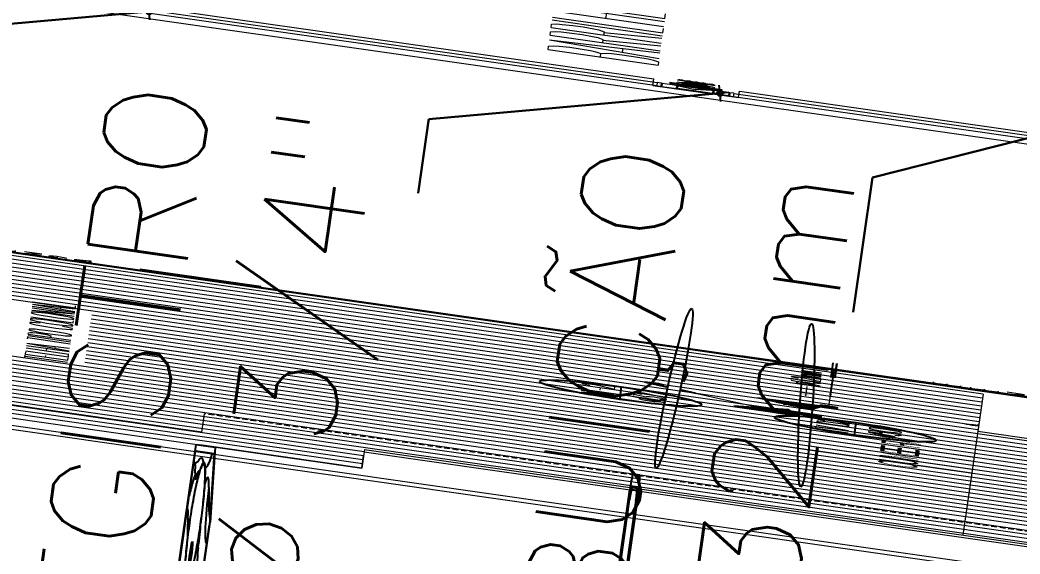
# Model space of a CAD drawing. Header units: millimetres. Extents: x -361192058 to 101130107379, y -14071650034 to 19218552450.
# Drawn here: x -137760.1 to -137578.3, y 41105.1 to 41202.1 of the extents above; entities that cross this region are included whole.
import ezdxf
from ezdxf.enums import TextEntityAlignment as Align

# ---------------------------------------------------------------- set-up
doc = ezdxf.new("R2010")
doc.units = ezdxf.units.MM
doc.header["$LTSCALE"] = 0.5
doc.linetypes.add('HIDDEN2', pattern=[0.1875, 0.125, -0.0625])
for name, color, linetype in [('02', 2, 'Continuous'), ('APBAN', 4, 'Continuous'), ('CONEXAO_AG_FRIA', 3, 'Continuous'), ('CONEXAO_ESGOTO', 7, 'Continuous'), ('CONEXÃO_HIDRÁULICA', 2, 'Continuous'), ('DETALHE_CONEXAO_EG', 3, 'Continuous'), ('DIVERSOS', 4, 'Continuous'), ('ESQUADRIAS', 3, 'Continuous'), ('HATCH', 8, 'Continuous'), ('MOBIL-I', 251, 'Continuous'), ('parede', 2, 'Continuous'), ('projeção 02', 7, 'HIDDEN2'), ('TEXT02', 3, 'Continuous'), ('texto pequeno', 3, 'Continuous'), ('TEXTO2', 3, 'Continuous'), ('tubulação esg', 4, 'Continuous'), ('TUBULAÇÃO_HIDRÁULICA', 5, 'Continuous'), ('TXT_0', 7, 'Continuous')]:
    doc.layers.add(name, color=color, linetype=linetype)
doc.styles.add('ADITIVOCAD', font='ROMANS.shx')
doc.styles.add('COTAS', font='romans.shx')
doc.styles.add('R80', font='simplex.shx', dxfattribs={"height": 0.2})
doc.styles.add('ROMANS', font='romans', dxfattribs={"height": 0.1})
doc.styles.add('SANSSERIF', font='sas_____.pfb', dxfattribs={"height": 1})
doc.styles.get("Standard").update_dxf_attribs({"font": 'txt.shx', "height": 0.12})
doc.dimstyles.new('COTAS', dxfattribs={"dimtxt": 0.08, "dimasz": 0.06, "dimexe": 0.18, "dimexo": 0.0625, "dimgap": 0.05, "dimtad": 1, "dimdec": 4, "dimzin": 4, "dimdsep": 46, "dimtxsty": 'R80', "dimblk1": 'DOT', "dimblk2": 'DOT', "dimsah": 1, "dimcen": 0.09, "dimse1": 1, "dimse2": 1, "dimclrt": 150, "dimadec": 0, "dimazin": 0, "dimtfac": 1, "dimtdec": 4, "dimtmove": 2, "dimatfit": 3, "dimldrblk": 'DOT', "dimfxl": 0, "dimtolj": 1, "dimtzin": 0, "dimarcsym": 0})

# ---------------------------------------------------------------- blocks, each defined once
blk = doc.blocks.new('_Dot')
at = {"color": 0, "lineweight": -2}
blk.add_line((-0.5, 0), (-1, 0), dxfattribs=at)
at = {"color": 0, "const_width": 0.5}
blk.add_lwpolyline([(-0.25, 0, 1), (0.25, 0, 1)], format="xyb", close=True, dxfattribs=at)
blk = doc.blocks.new('DOT')
for p, q in [((0, -1.5), (0, 1.5)), ((1.5, 0), (-1.5, 0))]:
    blk.add_line(p, q)
blk.add_circle((0, 0), 0.5)
blk = doc.blocks.new('Adh_hicol0')
for radius in [0.559, 0.515]:
    blk.add_circle((0, 0), radius)
blk = doc.blocks.new('Adh_BalaoAf')
for p, q in [((0, 0), (0.65, 0)), ((1.8, 0), (1.15, 0))]:
    blk.add_line(p, q)
blk.add_circle((0.9, 0), 0.25)
blk = doc.blocks.new('Adh_Afn')
blk.add_line((-0.25, 0), (0.25, 0))
blk.add_circle((0, 0), 0.25)
at = {"flags": 8}
for tag, p in [('$AF', (0, 0.0703)), ('$DIAM', (0, -0.0909))]:
    blk.add_attdef(tag, text='', height=0.1, dxfattribs=at).set_placement(p, align=Align.MIDDLE)
blk = doc.blocks.new('Adh_cx_te90')
for p, q in [((-0.075, -0.0225), (-0.075, 0.0225)), ((0.075, 0), (-0.075, 0)), ((0, -0.075), (0, 0)), ((0.075, 0), (0.075, 0.0225)), ((0.075, 0.0225), (0.075, -0.0225)), ((-0.0225, -0.075), (0.0225, -0.075))]:
    blk.add_line(p, q)
blk = doc.blocks.new('ADC_VASO_02')
blk.add_lwpolyline([(-0.175, 0.15), (-0.175, 0.6, -0.414214), (-0.125, 0.65), (0.125, 0.65, -0.414214), (0.175, 0.6), (0.175, 0.1496)], format="xyb")
for points in [[(0.1388, 0.2754, -0.414214), (0.0988, 0.2354), (-0.0948, 0.2354, -0.414214), (-0.1348, 0.2754), (-0.1348, 0.5704, -0.414214), (-0.0948, 0.6104), (0.0988, 0.6104, -0.414214), (0.1388, 0.5704)], [(0.1303, 0.2754, -0.414214), (0.0988, 0.2439), (-0.0948, 0.2439, -0.414214), (-0.1263, 0.2754), (-0.1263, 0.5704, -0.414214), (-0.0948, 0.6019), (0.0988, 0.6019, -0.414214), (0.1303, 0.5704)], [(-0.17, 0.15, 0.414214), (-0.2, 0.12), (-0.2, 0), (0.2, 0), (0.2, 0.12, 0.414214), (0.17, 0.15)], [(-0.17, 0.14, 0.414214), (-0.19, 0.12), (-0.19, 0.01), (0.19, 0.01), (0.19, 0.12, 0.414214), (0.17, 0.14)]]:
    blk.add_lwpolyline(points, format="xyb", close=True)
blk.add_lwpolyline([(0.0363, 0.2439), (0.0363, 0.3375), (-0.0344, 0.3375), (-0.0344, 0.2439)])
blk.add_arc((0.0009, 0.3215), 0.0388, 24.3951, 155.6049)
blk = doc.blocks.new('ADC_LAV_05')
for p, q in [((0, 0), (0, 0.55)), ((0, 0.55), (0.7704, 0.55)), ((0.02, 0.53), (0.7621, 0.53)), ((0.02, 0.02), (0.02, 0.53)), ((0.7621, 0.53), (0.98, 0.3123)), ((0.7704, 0.55), (1, 0.3206)), ((0.98, 0.02), (0.98, 0.3123)), ((1, 0), (1, 0.3206)), ((0, 0), (1, 0)), ((0.02, 0.02), (0.98, 0.02))]:
    blk.add_line(p, q)
for points in [[(0.4062, 0.1206, 0.083485), (0.4944, 0.1354, 0.090959), (0.566, 0.1759, 0.104004), (0.6157, 0.239, 0.115577), (0.6322, 0.3095, 0.115577), (0.6157, 0.38, 0.104004), (0.566, 0.443, 0.090959), (0.4944, 0.4835, 0.083485), (0.4062, 0.4983, 0.083485), (0.3179, 0.4835, 0.090959), (0.2463, 0.443, 0.104004), (0.1966, 0.38, 0.115577), (0.1801, 0.3095, 0.115577), (0.1966, 0.239, 0.104004), (0.2463, 0.1759, 0.090959), (0.3179, 0.1354, 0.083485)], [(0.4062, 0.1248, 0.083485), (0.493, 0.1394, 0.090959), (0.5633, 0.1791, 0.104004), (0.6119, 0.2408, 0.115577), (0.628, 0.3095, 0.115577), (0.6119, 0.3781, 0.104004), (0.5633, 0.4398, 0.090959), (0.493, 0.4795, 0.083485), (0.4062, 0.4941, 0.083485), (0.3193, 0.4795, 0.090959), (0.249, 0.4398, 0.104004), (0.2004, 0.3781, 0.115577), (0.1843, 0.3095, 0.115577), (0.2004, 0.2408, 0.104004), (0.249, 0.1791, 0.090959), (0.3193, 0.1394, 0.083485)]]:
    blk.add_lwpolyline(points, format="xyb", close=True)
for radius in [0.0339, 0.025]:
    blk.add_circle((0.4055, 0.2206), radius)
for centre, radius, start, end in [((0.4995, 0.9177), 0.4342, 269.3247, 295.8903), ((0.76, 0.3809), 0.1624, 113.3641, 115.8903), ((0.0559, 1.3962), 0.9039, 267.7229, 278.9638), ((0.0552, 0.402), 0.0926, 41.3487, 101.8141), ((0.2875, -0.0718), 0.5823, 78.2401, 98.9638), ((0.1665, 0.4999), 0.0556, 221.3487, 297.4318), ((0.2605, 0.3465), 0.1245, 78.9955, 123.3333), ((0.2201, 0.1636), 0.3026, 106.3243, 131.3792), ((0.6508, 0.2793), 0.1756, 56.1908, 116.2902), ((1.1381, 1.007), 0.7001, 236.1908, 255.5369), ((0.9639, 0.4778), 0.2217, 193.7216, 269.9715), ((0.0206, 0.2349), 0.1168, 49.9343, 90.2724), ((0.3586, 0.6369), 0.4085, 229.9343, 244.0853), ((0.5983, 0.255), 0.0641, 344.5869, 58.1135), ((0.6184, 0.1896), 0.0639, 49.2661, 86.8336), ((0.7799, 0.3241), 0.1475, 215.7175, 274.1895), ((0.0641, 0.1144), 0.0713, 44.7702, 118.1843), ((0.8604, 0.032), 0.1609, 66.126, 115.6626), ((0.2056, 0.2549), 0.1281, 224.7702, 306.3582), ((0.363, 0.8774), 0.8206, 280.1922, 301.4107), ((0.9822, 0.3072), 0.1401, 246.126, 269.1113), ((0.8722, 0.3475), 0.2696, 267.8834, 293.5615), ((-0.0155, 0.2328), 0.1744, 281.75, 286.3843), ((0.0957, -0.1456), 0.22, 78.1029, 106.3843), ((0.1688, 0.2014), 0.1346, 258.1029, 296.1994), ((0.3613, 0.8866), 0.83, 271.4321, 280.1922), ((0.688, 0.2406), 0.19, 267.9474, 289.2677), ((0.8511, -0.2259), 0.3042, 87.8834, 109.2677), ((0.4585, -0.1421), 0.2131, 111.0015, 130.4729), ((0.6495, -0.0622), 0.1173, 74.3079, 124.9939)]:
    blk.add_arc(centre, radius, start, end)
for points in [[(0.2584, 0.4524), (0.2647, 0.4406), (0.2777, 0.465), (0.2797, 0.4531)], [(0.2777, 0.465), (0.2797, 0.4531), (0.2886, 0.471), (0.2899, 0.4611)], [(0.2886, 0.471), (0.2899, 0.4611), (0.3035, 0.4779), (0.2965, 0.4664)], [(0.3035, 0.4779), (0.2965, 0.4664), (0.3178, 0.4833), (0.3049, 0.4731)], [(0.2176, 0.4133), (0.2336, 0.4041), (0.231, 0.4287), (0.2403, 0.4137)], [(0.231, 0.4287), (0.2403, 0.4137), (0.2433, 0.4404), (0.2513, 0.4271)], [(0.2433, 0.4404), (0.2513, 0.4271), (0.2584, 0.4524), (0.2647, 0.4406)], [(0.2049, 0.3949), (0.2213, 0.3828), (0.2176, 0.4133), (0.2336, 0.4041)], [(0.19, 0.3646), (0.2108, 0.3551), (0.1966, 0.38), (0.2152, 0.3688)], [(0.1966, 0.38), (0.2152, 0.3688), (0.2049, 0.3949), (0.2213, 0.3828)], [(0.1821, 0.3345), (0.2054, 0.3236), (0.1859, 0.352), (0.2075, 0.3406)], [(0.1859, 0.352), (0.2075, 0.3406), (0.19, 0.3646), (0.2108, 0.3551)], [(0.1801, 0.311), (0.2052, 0.3059), (0.1808, 0.324), (0.205, 0.3144)], [(0.1806, 0.2975), (0.2057, 0.2976), (0.1801, 0.311), (0.2052, 0.3059)], [(0.1808, 0.324), (0.205, 0.3144), (0.1821, 0.3345), (0.2054, 0.3236)], [(0.1813, 0.2898), (0.2072, 0.2867), (0.1806, 0.2975), (0.2057, 0.2976)], [(0.1847, 0.2717), (0.2109, 0.2698), (0.1816, 0.2882), (0.2076, 0.2844)], [(0.1894, 0.2561), (0.2133, 0.2622), (0.1847, 0.2717), (0.2109, 0.2698)], [(0.1979, 0.2364), (0.216, 0.2547), (0.1894, 0.2561), (0.2133, 0.2622)], [(0.2064, 0.2215), (0.2209, 0.2436), (0.1979, 0.2364), (0.216, 0.2547)], [(0.2176, 0.2056), (0.222, 0.2413), (0.2064, 0.2215), (0.2209, 0.2436)], [(0.2303, 0.1909), (0.2314, 0.2247), (0.2176, 0.2056), (0.222, 0.2413)], [(0.2433, 0.1785), (0.2403, 0.2118), (0.2303, 0.1909), (0.2314, 0.2247)], [(0.2571, 0.1674), (0.2482, 0.202), (0.2433, 0.1785), (0.2403, 0.2118)], [(0.2632, 0.1631), (0.2567, 0.1927), (0.2571, 0.1674), (0.2482, 0.202)], [(0.2742, 0.156), (0.2627, 0.1868), (0.2632, 0.1631), (0.2567, 0.1927)], [(0.2851, 0.1498), (0.2729, 0.1778), (0.2742, 0.156), (0.2627, 0.1868)], [(0.2956, 0.1445), (0.2839, 0.1687), (0.2851, 0.1498), (0.2729, 0.1778)], [(0.3256, 0.1339), (0.2928, 0.1613), (0.2956, 0.1445), (0.2839, 0.1687)], [(0.2966, 0.144), (0.3256, 0.1339), (0.2964, 0.1441), (0.3254, 0.133)], [(0.2964, 0.1441), (0.3254, 0.133), (0.3256, 0.1339), (0.3279, 0.1322)]]:
    blk.add_solid(points)
blk = doc.blocks.new('APROVADO QUADRA 21.2 MBVII')
at = {"layer": 'HATCH', "lineweight": 18}
h = blk.add_hatch(dxfattribs=at)
h.set_pattern_fill('LINE,_O', color=256, scale=0.001, angle=337.2881)
h.set_pattern_definition([(337.28811485, (1767.368778, 2334.646256), (0.0012258592473, 0.002928804211), [])])
h.paths.add_polyline_path([(4000.9687, 2471.5281), (4000.8055, 2471.6942), (4000.7664, 2471.4926)])
h = blk.add_hatch(dxfattribs=at)
h.set_pattern_fill('LINE,_O', color=256, scale=0.001, angle=68.4888)
h.set_pattern_definition([(68.48882318, (4184.91196, 241.3852046), (-0.002953848728, 0.001164217631), [])])
h.paths.add_polyline_path([(4001.2556, 2471.6263), (4001.0929, 2471.4597), (4001.2953, 2471.4249)])
at = {"layer": '02', "color": 8, "lineweight": 18}
for p, q in [((3996.2691, 2478.4943), (3996.2691, 2472.7943)), ((3996.779, 2473.2943), (3996.779, 2477.9943)), ((3996.2691, 2472.7943), (3996.2691, 2473.2943)), ((3996.779, 2473.2943), (3997.5191, 2473.2943)), ((3997.0191, 2472.7943), (3996.2691, 2472.7943)), ((3996.279, 2472.7943), (3996.779, 2472.7943)), ((3996.279, 2472.7943), (3996.779, 2472.7943)), ((4002.6691, 2470.9443), (4001.1691, 2470.9443)), ((4002.8191, 2470.7943), (4002.8191, 2470.9443))]:
    blk.add_line(p, q, dxfattribs=at)
at = {"layer": 'CONEXAO_ESGOTO', "lineweight": 18}
for p, q in [((4002.8416, 2473.1774), (4002.8416, 2473.5517)), ((4001.9755, 2471.4812), (4001.6013, 2471.4812))]:
    blk.add_line(p, q, dxfattribs=at)
for points in [[(4002.8416, 2473.5517), (4002.804, 2473.3756), (4002.8791, 2473.3756)], [(4001.6013, 2471.4812), (4001.7773, 2471.4437), (4001.7773, 2471.5187)]]:
    blk.add_solid(points, dxfattribs=at)
at = {"layer": 'DETALHE_CONEXAO_EG', "lineweight": 18}
for radius in [0.03, 0.0275]:
    blk.add_circle((4001.2403, 2471.945), radius, dxfattribs=at)
for centre, radius, start, end in [((4001.2403, 2471.945), 0.025, 302.8451, 122.8411), ((4001.2289, 2471.9525), 0.0137, 326.8705, 98.8182), ((4001.4204, 2470.9678), 0.025, 122.8464, 302.8424), ((4001.4319, 2470.9603), 0.0137, 146.8705, 278.8182)]:
    blk.add_arc(centre, radius, start, end, dxfattribs=at)
at = {"layer": 'DIVERSOS', "color": 8, "lineweight": 18}
for p, q in [((3995.8191, 2456.1443), (3995.8191, 2478.7443)), ((3995.9691, 2456.6443), (3995.9691, 2478.7443)), ((4002.6691, 2470.9443), (4002.6691, 2471.7443)), ((4002.8191, 2470.5443), (4002.8191, 2471.6943))]:
    blk.add_line(p, q, dxfattribs=at)
at = {"layer": 'DIVERSOS', "lineweight": 18}
for p, q in [((4001.1044, 2471.8306), (4000.7664, 2471.4926)), ((4001.2953, 2471.4249), (4001.0929, 2471.4597))]:
    blk.add_line(p, q, dxfattribs=at)
for points in [[(4000.7664, 2471.4926), (4000.9687, 2471.5281), (4000.8055, 2471.6942)], [(4001.2953, 2471.4249), (4001.2556, 2471.6263), (4001.0929, 2471.4597)]]:
    blk.add_lwpolyline(points, dxfattribs=at)
at = {"layer": 'ESQUADRIAS', "color": 8, "lineweight": 18}
for p, q in [((4002.6691, 2478.7443), (4002.6691, 2471.7443)), ((4002.8191, 2478.7443), (4002.8191, 2463.7443)), ((3997.0191, 2472.7943), (3997.0191, 2466.4943)), ((4002.6691, 2470.9443), (3997.0191, 2470.9443)), ((4001.1691, 2469.4943), (4001.1691, 2470.9443))]:
    blk.add_line(p, q, dxfattribs=at)
at = {"layer": 'HATCH', "color": 8, "lineweight": 18}
for p, q in [((3996.4454, 2472.7943), (3996.4454, 2478.4943)), ((3997.7479, 2466.4943), (3997.7479, 2478.4943)), ((3997.9066, 2466.4943), (3997.9066, 2478.4943)), ((3998.0654, 2466.4943), (3998.0654, 2478.4943)), ((3998.2241, 2466.4943), (3998.2241, 2478.4943)), ((3998.3829, 2466.4943), (3998.3829, 2478.4943)), ((3998.5416, 2466.4943), (3998.5416, 2478.4943)), ((3998.7004, 2466.4943), (3998.7004, 2478.4943)), ((3996.6041, 2472.7943), (3996.6041, 2477.3443)), ((3996.7629, 2472.7943), (3996.7629, 2477.3443)), ((3996.9216, 2472.7943), (3996.9216, 2477.3443)), ((3997.0804, 2466.4943), (3997.0804, 2477.3443)), ((3997.2391, 2466.4943), (3997.2391, 2477.3443)), ((3997.3979, 2466.4943), (3997.3979, 2477.3443)), ((3997.5566, 2466.4943), (3997.5566, 2477.3443)), ((4000.9229, 2472.7486), (4000.9229, 2477.3443)), ((4001.0816, 2472.7486), (4001.0816, 2477.3443)), ((4001.7166, 2470.9443), (4001.7166, 2477.3443)), ((4001.8754, 2470.9443), (4001.8754, 2477.3443)), ((4002.0341, 2470.9443), (4002.0341, 2477.3443)), ((4002.1929, 2470.9443), (4002.1929, 2477.3443)), ((4002.3516, 2470.9443), (4002.3516, 2477.3443)), ((4002.5104, 2470.9443), (4002.5104, 2477.3443)), ((4001.2404, 2470.9443), (4001.2404, 2475.9326)), ((4001.3991, 2470.9443), (4001.3991, 2475.9326)), ((4001.5579, 2470.9443), (4001.5579, 2475.5525)), ((3998.8591, 2469.8034), (3998.8591, 2473.6785)), ((3999.0179, 2469.8034), (3999.0179, 2473.6785)), ((3999.1766, 2469.8034), (3999.1766, 2473.6785)), ((3999.3354, 2469.8034), (3999.3354, 2473.6785)), ((3999.4941, 2470.9443), (3999.4941, 2473.6785)), ((3999.6529, 2470.9443), (3999.6529, 2473.6785)), ((3999.8116, 2470.9443), (3999.8116, 2473.6785)), ((3999.9704, 2472.7486), (3999.9704, 2473.6785)), ((4000.1291, 2470.9443), (4000.1291, 2473.6785)), ((4000.2879, 2472.7486), (4000.2879, 2473.6785)), ((4000.4466, 2472.7486), (4000.4466, 2473.6785)), ((4000.6054, 2472.7486), (4000.6054, 2473.6785)), ((4000.7641, 2472.7486), (4000.7641, 2473.6785)), ((3999.8116, 2472.9811), (3999.8116, 2473.5811)), ((3996.9191, 2472.7943), (3996.9191, 2466.3943)), ((3999.9704, 2470.9443), (3999.9704, 2472.7486)), ((4000.1291, 2472.1097), (4000.1291, 2472.7486)), ((4000.2879, 2469.8034), (4000.2879, 2472.7486)), ((4000.4466, 2469.8034), (4000.4466, 2472.7486)), ((4000.6054, 2469.8034), (4000.6054, 2472.7486)), ((4000.7641, 2469.8034), (4000.7641, 2472.7486)), ((4000.9229, 2469.2899), (4000.9229, 2472.7486)), ((4001.0816, 2469.2899), (4001.0816, 2472.7486)), ((3999.4941, 2469.8034), (3999.4941, 2471.8443)), ((3999.6529, 2469.8034), (3999.6529, 2471.8443)), ((3999.8116, 2469.8034), (3999.8116, 2471.8443)), ((3999.9704, 2469.8034), (3999.9704, 2471.8443)), ((4000.1291, 2469.8034), (4000.1291, 2471.8443))]:
    blk.add_line(p, q, dxfattribs=at)
at = {"layer": 'parede', "color": 7, "lineweight": 18}
for p, q in [((4012.7515, 2478.5592), (4012.7515, 2466.0319)), ((4013.2156, 2473.6091), (4013.2156, 2472.078)), ((4012.9547, 2472.078), (4013.2156, 2472.078)), ((4012.9547, 2472.078), (4012.9547, 2471.8132)), ((4012.9547, 2471.8132), (4013.2156, 2471.8132)), ((4013.2156, 2471.8132), (4013.2156, 2470.3296))]:
    blk.add_line(p, q, dxfattribs=at)
at = {"layer": 'projeção 02', "color": 8, "lineweight": 18}
blk.add_line((3997.5191, 2466.9943), (3997.5191, 2473.2943), dxfattribs=at)
at = {"layer": 'tubulação esg', "lineweight": 18}
for p, q in [((4012.9706, 2477.8057), (4012.9706, 2472.0661)), ((4013.0919, 2477.8057), (4013.0919, 2472.0661)), ((4013.1003, 2472.0661), (4012.9621, 2472.0661)), ((4012.9621, 2472.0661), (4012.9621, 2472.054)), ((4013.1003, 2472.0661), (4013.1003, 2472.054)), ((4013.1003, 2472.054), (4012.9621, 2472.054)), ((4012.9621, 2472.054), (4012.9651, 2472.051)), ((4013.0973, 2472.051), (4012.9651, 2472.051)), ((4012.9651, 2472.051), (4012.9651, 2472.0055)), ((4013.1003, 2472.054), (4013.0973, 2472.051)), ((4013.0973, 2472.051), (4013.0973, 2472.02)), ((4013.1751, 2472.0282), (4013.1373, 2472.0282)), ((4013.1373, 2472.0282), (4013.1373, 2471.8675)), ((4013.1751, 2472.0282), (4013.1751, 2471.8675)), ((4012.9651, 2472.0055), (4012.9688, 2472.0018)), ((4012.9651, 2472.0055), (4013.0312, 2472.0055)), ((4012.9688, 2472.0018), (4013.0312, 2472.0018)), ((4012.9688, 2471.8939), (4012.9688, 2472.0018)), ((4013.0973, 2472.014), (4013.0312, 2471.9479)), ((4013.0888, 2472.0055), (4013.0312, 2472.0055)), ((4013.0851, 2472.0018), (4013.0312, 2472.0018)), ((4013.0851, 2471.8939), (4013.0851, 2472.0018)), ((4013.0888, 2471.8903), (4013.0888, 2472.0055)), ((4013.1343, 2472.014), (4013.1034, 2472.014)), ((4013.1373, 2472.017), (4013.1343, 2472.014)), ((4013.1343, 2472.014), (4013.1343, 2471.8818)), ((4013.1811, 2472.0063), (4013.2107, 2472.0063)), ((4013.3054, 2472.0063), (4013.3191, 2472.0015)), ((4013.3054, 2472.0063), (4013.3054, 2471.8895)), ((4013.1811, 2471.9771), (4013.2107, 2471.9771)), ((4013.2583, 2471.9771), (4013.2167, 2471.9917)), ((4013.2167, 2471.9917), (4013.2167, 2471.9041)), ((4013.2583, 2471.9724), (4013.2583, 2471.9233)), ((4013.2583, 2471.9642), (4013.2583, 2471.9315)), ((4013.2616, 2471.9806), (4013.2782, 2471.9806)), ((4013.2616, 2471.9642), (4013.2782, 2471.9642)), ((4013.2816, 2471.9724), (4013.2816, 2471.9233)), ((4013.0973, 2471.8818), (4013.0312, 2471.9479)), ((4013.2816, 2471.9554), (4013.3054, 2471.9554)), ((4013.2816, 2471.9404), (4013.3054, 2471.9404)), ((4013.1811, 2471.9187), (4013.2107, 2471.9187)), ((4013.2583, 2471.9187), (4013.2167, 2471.9041)), ((4013.2616, 2471.9315), (4013.2782, 2471.9315)), ((4013.2616, 2471.9152), (4013.2782, 2471.9152)), ((4012.9651, 2471.8903), (4012.9688, 2471.8939)), ((4012.9651, 2471.8448), (4012.9651, 2471.8903)), ((4012.9651, 2471.8903), (4013.0312, 2471.8903)), ((4012.9688, 2471.8939), (4013.0312, 2471.8939)), ((4013.0851, 2471.8939), (4013.0312, 2471.8939)), ((4013.0888, 2471.8903), (4013.0312, 2471.8903)), ((4013.0973, 2471.8448), (4013.0973, 2471.8757)), ((4013.1343, 2471.8818), (4013.1034, 2471.8818)), ((4013.1373, 2471.8787), (4013.1343, 2471.8818)), ((4013.1811, 2471.8895), (4013.2107, 2471.8895)), ((4013.3054, 2471.8895), (4013.3191, 2471.8943)), ((4012.9621, 2471.8418), (4012.9651, 2471.8448)), ((4013.1003, 2471.8418), (4012.9621, 2471.8418)), ((4012.9621, 2471.8296), (4012.9621, 2471.8418)), ((4013.0973, 2471.8448), (4012.9651, 2471.8448)), ((4013.1003, 2471.8418), (4013.0973, 2471.8448)), ((4013.1003, 2471.8296), (4013.1003, 2471.8418)), ((4013.1751, 2471.8675), (4013.1373, 2471.8675)), ((4013.1003, 2471.8296), (4012.9621, 2471.8296)), ((4012.9706, 2471.8296), (4012.9706, 2466.0319)), ((4013.0919, 2471.8296), (4013.0919, 2466.0319))]:
    blk.add_line(p, q, dxfattribs=at)
for centre, radius, start, end in [((4013.1034, 2472.02), 0.00606, 180, 270), ((4013.1959, 2471.9917), 0.0208, 135.4223, 224.5777), ((4013.1959, 2471.9917), 0.0208, 315.4223, 44.5777), ((4013.3166, 2471.9944), 0.00752, 0, 70.6943), ((4013.3166, 2471.9944), 0.00752, 307.6906, 0), ((4013.2493, 2471.9479), 0.0742, 156.8351, 203.1649), ((4013.1424, 2471.9479), 0.0742, 336.8351, 23.1649), ((4013.2699, 2471.9724), 0.0117, 135.4223, 224.5777), ((4013.2999, 2471.9479), 0.0416, 156.8351, 203.1649), ((4013.2699, 2471.9724), 0.0117, 315.4223, 44.5777), ((4013.24, 2471.9479), 0.0416, 336.8351, 23.1649), ((4013.3258, 2471.9825), 0.00752, 127.6906, 232.3094), ((4013.3258, 2471.9587), 0.00752, 127.6906, 232.3094), ((4013.3166, 2471.9706), 0.00752, 0, 52.3094), ((4013.3166, 2471.9706), 0.00752, 307.6906, 0), ((4013.3258, 2471.9371), 0.00752, 127.6906, 232.3094), ((4013.3166, 2471.9468), 0.00752, 0, 52.3094), ((4013.3166, 2471.949), 0.00752, 307.6906, 0), ((4013.1959, 2471.9041), 0.0208, 135.4223, 224.5777), ((4013.1959, 2471.9041), 0.0208, 315.4223, 44.5777), ((4013.2699, 2471.9233), 0.0117, 135.4223, 224.5777), ((4013.2699, 2471.9233), 0.0117, 315.4223, 44.5777), ((4013.3258, 2471.9133), 0.00752, 127.6906, 232.3094), ((4013.3166, 2471.9252), 0.00752, 0, 52.3094), ((4013.3166, 2471.9252), 0.00752, 307.6906, 0), ((4013.3166, 2471.9014), 0.00752, 0, 52.3094), ((4013.1034, 2471.8757), 0.00606, 90, 180), ((4013.3166, 2471.9014), 0.00752, 289.3057, 0)]:
    blk.add_arc(centre, radius, start, end, dxfattribs=at)
at = {"layer": 'TUBULAÇÃO_HIDRÁULICA', "lineweight": 18}
for p, q in [((4002.7653, 2467.6505), (4002.7653, 2476.5659)), ((4001.3097, 2471.4061), (4002.7653, 2471.4061))]:
    blk.add_line(p, q, dxfattribs=at)
at = {"layer": 'CONEXÃO_HIDRÁULICA', "lineweight": 18, "rotation": 270}
blk.add_blockref('Adh_cx_te90', (4002.7653, 2471.4061), dxfattribs=at)
at = {"layer": 'DIVERSOS', "lineweight": 18}
for p, rotation in [((4001.3097, 2471.4061), 134.9999999999954), ((4001.2261, 2471.9522), 224.9999999999954)]:
    blk.add_blockref('Adh_BalaoAf', p, dxfattribs=dict(at, rotation=rotation))
ref = blk.add_blockref('Adh_Afn', (4000.6733, 2472.0425), dxfattribs=at)
ref.add_attrib('$AF', 'AF-2', dxfattribs={"layer": 'TXT_0', "height": 0.1, "style": 'ADITIVOCAD', "flags": 8}).set_placement((4000.6733, 2472.1127), align=Align.MIDDLE)
ref.add_attrib('$DIAM', '%%C32', dxfattribs={"layer": 'TXT_0', "height": 0.1, "style": 'ADITIVOCAD', "flags": 8}).set_placement((4000.6733, 2471.9516), align=Align.MIDDLE)
ref = blk.add_blockref('Adh_Afn', (4000.5897, 2471.3159), dxfattribs=at)
ref.add_attrib('$AF', 'TV 02', dxfattribs={"layer": 'TXT_0', "height": 0.1, "style": 'ADITIVOCAD', "flags": 8}).set_placement((4000.5897, 2471.3861), align=Align.MIDDLE)
ref.add_attrib('$DIAM', '%%C50', dxfattribs={"layer": 'TXT_0', "height": 0.1, "style": 'ADITIVOCAD', "flags": 8}).set_placement((4000.5897, 2471.2249), align=Align.MIDDLE)
at = {"layer": 'MOBIL-I', "color": 8, "lineweight": 18, "rotation": 269.9999999999999}
for name, p in [('ADC_LAV_05', (3989.1269, 2473.3065)), ('ADC_VASO_02', (3989.1269, 2471.9596))]:
    blk.add_blockref(name, p, dxfattribs=at)
at = {"layer": 'TUBULAÇÃO_HIDRÁULICA', "lineweight": 18, "xscale": 0.0500000000001819, "yscale": 0.0500000000001819, "zscale": 0.0500000000001819, "rotation": 180}
blk.add_blockref('Adh_hicol0', (4001.3097, 2471.4061), dxfattribs=at)
at = {"color": 0, "lineweight": 13, "flags": 8}
for p in [(4700.7247, 2280.1125), (4699.5738, 2277.8964), (4702.3546, 2276.195), (4703.6722, 2274.085), (4699.8445, 2272.2194), (4703.0488, 2270.137), (4703.0877, 2267.9803), (4700.6523, 2261.5216), (4700.7007, 2257.1593)]:
    blk.add_attdef('NIVEL', p, '', height=0.075, dxfattribs=at)
for rotation, width, p in [(90, 0.8, (4700.8205, 2275.7521)), (270, 0.6, (4703.8437, 2274.9021)), (90, 0.8, (4701.5575, 2268.5021)), (180, 0.6, (4651.1817, 2236.1931))]:
    blk.add_attdef('$PORTA', text='', height=0.09, rotation=rotation, dxfattribs=dict(at, width=width)).set_placement(p, align=Align.MIDDLE)
for p in [(4654.176, 2240.463), (4648.499, 2240.1923), (4637.8012, 2239.3845), (4633.4388, 2239.3361), (4656.3921, 2239.3121), (4652.4746, 2237.6822), (4646.4166, 2236.988), (4644.2598, 2236.9491), (4650.3646, 2236.3646)]:
    blk.add_attdef('NIVEL', p, '', height=0.075, rotation=270, dxfattribs=at)
at = {"color": 0, "lineweight": 13, "width": 0.8, "flags": 8}
for p in [(4652.0317, 2239.2163), (4644.7817, 2238.4793)]:
    blk.add_attdef('$PORTA', text='', height=0.09, dxfattribs=at).set_placement(p, align=Align.MIDDLE)
at = {"layer": 'APBAN', "lineweight": 18, "attachment_point": 9, "style": 'COTAS'}
for s, insert, char_height in [('REGISTRO\\P%%c 3/4"', (4010.2532, 2472.7925), 0.30938), ('DISTRIBUIÇÃO\\PGERAL DE %%C 32mm', (4010.5168, 2471.423), 0.309381)]:
    blk.add_mtext(s, dxfattribs=dict(at, insert=insert, char_height=char_height))
at = {"layer": 'CONEXAO_AG_FRIA', "lineweight": 18, "style": 'ROMANS'}
for rotation, p in [(90.1652, (4002.8806, 2473.8905)), (0.1652, (4002.2921, 2471.4422)), (90.1652, (4002.8806, 2470.853))]:
    blk.add_text(' %%C32mm', height=0.09, rotation=rotation, dxfattribs=at).set_placement(p, align=Align.CENTER)
at = {"layer": 'TEXT02', "lineweight": 18, "style": 'ROMANS'}
blk.add_text('BARRILHETE', height=0.34032, dxfattribs=at).set_placement((4013.7216, 2472.4114), align=Align.TOP_LEFT)
at = {"layer": 'texto pequeno', "color": 8, "lineweight": 18, "style": 'SANSSERIF'}
blk.add_text('CUMEEIRA', height=0.12, dxfattribs=at).set_placement((3999.3578, 2471.1116))
at = {"layer": 'TEXTO2', "color": 8, "lineweight": 18, "ltscale": 0.4, "style": 'ADITIVOCAD'}
blk.add_text('TELHA TIPO COLONIAL', height=0.13122, dxfattribs=at).set_placement((3998.7214, 2473.731))
at = {"layer": 'APBAN', "lineweight": 18, "annotation_type": 0, "has_hookline": 1}
for points, hookline_direction, text_width in [([(4013.0199, 2473.6357), (4010.3632, 2474.5069), (4010.3032, 2474.5069)], 1, 4.5818), ([(4013.0199, 2471.8713), (4010.3632, 2472.7425), (4010.3032, 2472.7425)], 1, 2.0773), ([(4018.1403, 2471.6483), (4023.7092, 2466.7937), (4023.7692, 2466.7937)], 0, 4.5818), ([(4014.0504, 2470.7199), (4010.5668, 2471.373)], 1, 4.5818)]:
    blk.add_leader(points, dimstyle='COTAS', override={"dimldrblk": 'DOT'}, dxfattribs=dict(at, hookline_direction=hookline_direction, text_width=text_width))

msp = doc.modelspace()

# ---------------------------------------------------------------- block references
at = {"layer": '02', "color": 0, "lineweight": 30, "xscale": -4.574818403918471, "yscale": -59.40450511825884, "zscale": 4.574818403918471, "rotation": 261.8606972171988}
msp.add_blockref('APROVADO QUADRA 21.2 MBVII', (5129.041, 2225.201), dxfattribs=at)

doc.saveas('drawing.dxf')
